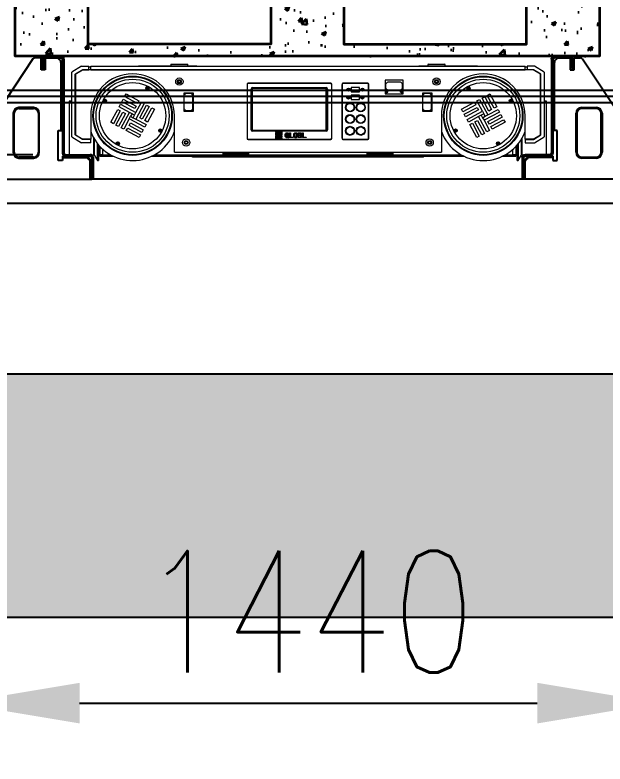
# Model space of a CAD drawing. Header units: millimetres. Extents: x 2509 to 128734, y 2492 to 91667.
# Drawn here: x 111766 to 112978, y 39493 to 41031 of the extents above; entities that cross this region are included whole.
import ezdxf

# ---------------------------------------------------------------- set-up
doc = ezdxf.new("R2010")
doc.units = ezdxf.units.MM
doc.layers.add('SR-货物', color=7, linetype='Continuous', lineweight=35)
doc.layers.add('SSH_货架系统', color=7, linetype='Continuous')
doc.styles.add('DIM_FONT', font='SIMPLEX.shx', dxfattribs={"width": 0.8})
doc.styles.add('SSH_汉字', font='txt.shx', dxfattribs={"width": 0.8})
doc.dimstyles.new('DIMN25', dxfattribs={"dimscale": 0.25, "dimtxt": 300, "dimasz": 100, "dimexe": 250, "dimexo": 300, "dimgap": 150, "dimtad": 1, "dimdec": 0, "dimzin": 0, "dimdsep": 46, "dimtxsty": 'DIM_FONT', "dimblk": 'ARCHTICK', "dimcen": 0.09, "dimclrt": 7, "dimazin": 2, "dimtfac": 1, "dimtdec": 0, "dimtix": 1, "dimtmove": 2, "dimatfit": 3, "dimfxl": 1, "dimtolj": 1, "dimtzin": 0, "dimarcsym": 0})
doc.dimstyles.new('SSH_标注', dxfattribs={"dimscale": 100, "dimtxt": 2.5, "dimasz": 2.5, "dimexe": 1.25, "dimexo": 0.625, "dimtad": 1, "dimdsep": 46, "dimtxsty": 'SSH_汉字', "dimcen": 3.5, "dimclrd": 256, "dimclre": 256, "dimclrt": 256, "dimadec": 0, "dimazin": 0, "dimtfac": 0.7, "dimtmove": 0, "dimatfit": 3, "dimfxl": 1, "dimtzin": 0, "dimarcsym": 0})

# ---------------------------------------------------------------- blocks, each defined once
blk = doc.blocks.new('_ArchTick')
at = {"color": 0, "linetype": 'ByBlock', "const_width": 0.15}
blk.add_lwpolyline([(-0.5, -0.5), (0.5, 0.5)], dxfattribs=at)
blk = doc.blocks.new('*D268')
at = {"color": 0, "lineweight": -2, "transparency": 16777216}
for p, q in [((111802.6, 40743.9), (111265.8, 40743.9)), ((111328.3, 40743.9), (111328.3, 40293.9)), ((111457, 40293.9), (111265.8, 40293.9))]:
    blk.add_line(p, q, dxfattribs=at)
at = {"layer": 'DEFPOINTS', "color": 0, "transparency": 16777216}
for p in [(111877.6, 40743.9), (111328.3, 40293.9), (111532, 40293.9)]:
    blk.add_point(p, dxfattribs=at)
at = {"color": 0, "lineweight": -2, "transparency": 16777216, "xscale": 25, "yscale": 25, "zscale": 25}
for p, rotation in [((111328.3, 40743.9), 90), ((111328.3, 40293.9), 270)]:
    blk.add_blockref('_ArchTick', p, dxfattribs=dict(at, rotation=rotation))
at = {"color": 7, "transparency": 16777216, "insert": (111253.3, 40518.9), "char_height": 75, "attachment_point": 5, "rotation": 90, "style": 'DIM_FONT'}
blk.add_mtext('\\A1;450', dxfattribs=at)
blk = doc.blocks.new('货物-主立面图')
at = {"layer": 'SR-货物', "true_color": 0x636466}
h = blk.add_hatch(dxfattribs=at)
h.set_pattern_fill('AR-CONC', color=251, scale=0.5)
h.paths.add_polyline_path([(35745.7, -87989.2), (36945.7, -87989.2), (36945.7, -88139.2), (35745.7, -88139.2)])
h.paths.add_polyline_path([(35895.7, -88014.2), (36270.7, -88014.2), (36270.7, -88114.2), (35895.7, -88114.2)], flags=16)
h.paths.add_polyline_path([(36795.7, -88014.2), (36420.7, -88014.2), (36420.7, -88114.2), (36795.7, -88114.2)], flags=16)
at = {"layer": 'SR-货物', "color": 6}
for points in [[(35745.7, -87989.2), (36945.7, -87989.2), (36945.7, -88139.2), (35745.7, -88139.2)], [(35895.7, -88014.2), (36270.7, -88014.2), (36270.7, -88114.2), (35895.7, -88114.2)], [(36795.7, -88014.2), (36420.7, -88014.2), (36420.7, -88114.2), (36795.7, -88114.2)]]:
    blk.add_lwpolyline(points, close=True, dxfattribs=at)
blk = doc.blocks.new('*D269')
at = {"lineweight": -2, "transparency": 16777216}
for p, q in [((111648.7, 40212.4), (111648.7, 39493.2)), ((113088.7, 40212.4), (113088.7, 39493.2)), ((111898.7, 39618.2), (112838.7, 39618.2))]:
    blk.add_line(p, q, dxfattribs=at)
at = {"transparency": 16777216}
for points in [[(111898.7, 39659.8), (111898.7, 39576.5), (111648.7, 39618.2)], [(112838.7, 39659.8), (112838.7, 39576.5), (113088.7, 39618.2)]]:
    blk.add_solid(points, dxfattribs=at)
at = {"layer": 'DEFPOINTS', "color": 0, "transparency": 16777216}
for p in [(111648.7, 40274.9), (113088.7, 40274.9), (113088.7, 39618.2)]:
    blk.add_point(p, dxfattribs=at)
at = {"transparency": 16777216, "insert": (112368.7, 39805.7), "char_height": 250, "attachment_point": 5, "style": 'SSH_汉字'}
blk.add_mtext('1440', dxfattribs=at)
blk = doc.blocks.new('后档杆')
at = {"layer": 'SSH_货架系统', "color": 1}
for p, q in [((64615.5, 7541.6), (64615.5, 7549.8)), ((66007.5, 7541.6), (66007.5, 7549.8)), ((64606.2, 7540.5), (64614.4, 7540.5)), ((64615, 7540.5), (64616, 7540.5)), ((64615.5, 7540), (64615.5, 7541.1)), ((64615.5, 7531.3), (64615.5, 7539.5)), ((64616.5, 7540.5), (64624.7, 7540.5)), ((65998.3, 7540.5), (66006.5, 7540.5)), ((66007, 7540.5), (66008.1, 7540.5)), ((66007.5, 7540), (66007.5, 7541.1)), ((66007.5, 7531.3), (66007.5, 7539.5)), ((66008.6, 7540.5), (66016.8, 7540.5)), ((64615.5, 7518), (64615.5, 7532)), ((66007.5, 7518), (66007.5, 7532)), ((64599, 7515.5), (64613, 7515.5)), ((64611.5, 7515.5), (66011.5, 7515.5)), ((64614.2, 7515.5), (64616.7, 7515.5)), ((64615.5, 7514.3), (64615.5, 7516.8)), ((64615.5, 7499), (64615.5, 7513)), ((64618, 7515.5), (64632, 7515.5)), ((65991, 7515.5), (66005, 7515.5)), ((66006.3, 7515.5), (66008.8, 7515.5)), ((66007.5, 7514.3), (66007.5, 7516.8)), ((66007.5, 7499), (66007.5, 7513)), ((66010, 7515.5), (66024, 7515.5)), ((64606.2, 7490.5), (64614.4, 7490.5)), ((64615, 7490.5), (64616, 7490.5)), ((64615.5, 7491.6), (64615.5, 7499.8)), ((64615.5, 7490), (64615.5, 7491.1)), ((64615.5, 7481.3), (64615.5, 7489.5)), ((64616.5, 7490.5), (64624.7, 7490.5)), ((65998.3, 7490.5), (66006.5, 7490.5)), ((66007, 7490.5), (66008.1, 7490.5)), ((66007.5, 7491.6), (66007.5, 7499.8)), ((66007.5, 7490), (66007.5, 7491.1)), ((66007.5, 7481.3), (66007.5, 7489.5)), ((66008.6, 7490.5), (66016.8, 7490.5))]:
    blk.add_line(p, q, dxfattribs=at)
at = {"layer": 'SSH_货架系统', "color": 2}
for p, q in [((66027.5, 7555.5), (65987.5, 7555.5)), ((65987.5, 7555.5), (65987.5, 7475.5)), ((66027.5, 7475.5), (66027.5, 7555.5)), ((65987.5, 7475.5), (66027.5, 7475.5))]:
    blk.add_line(p, q, dxfattribs=at)
at = {"layer": 'SSH_货架系统', "color": 6}
for p, q in [((64615.5, 7528), (66007.5, 7528)), ((64615.5, 7503), (66007.5, 7503))]:
    blk.add_line(p, q, dxfattribs=at)
at = {"layer": 'SSH_货架系统', "color": 2}
blk.add_lwpolyline([(64595.5, 7475.5), (64635.5, 7475.5), (64635.5, 7555.5), (64595.5, 7555.5)], close=True, dxfattribs=at)
for centre in [(64615.5, 7540.5), (66007.5, 7540.5), (64615.5, 7490.5), (66007.5, 7490.5)]:
    blk.add_circle(centre, 5.25, dxfattribs=at)
at = {"layer": 'SSH_货架系统', "color": 1}
for centre in [(64615.5, 7515.5), (66007.5, 7515.5)]:
    blk.add_circle(centre, 11.5, dxfattribs=at)
at = {"layer": 'SSH_货架系统', "color": 6}
for centre, start, end in [((64615.5, 7515.5), 90, 270), ((66007.5, 7515.5), 270, 90)]:
    blk.add_arc(centre, 12.5, start, end, dxfattribs=at)
at = {"layer": 'SSH_货架系统', "color": 1}
for centre, start, end in [((64615.5, 7515.5), 270, 90), ((66007.5, 7515.5), 90, 270)]:
    blk.add_arc(centre, 12.5, start, end, dxfattribs=at)
blk = doc.blocks.new('连续支撑梁')
at = {"layer": 'SSH_货架系统', "color": 1}
for p, q in [((64747.4, 7592.2), (64640, 7430.5)), ((64764.2, 7594.5), (64752.2, 7594.5)), ((64764.2, 7569.5), (64764.2, 7594.5)), ((64772.2, 7594.5), (64772.2, 7569.5)), ((64798, 7594.5), (64772.2, 7594.5)), ((64798, 7594.5), (64808, 7584.5)), ((64808, 7445.5), (64808, 7584.5)), ((65825, 7594.5), (65815, 7584.5)), ((65815, 7445.5), (65815, 7584.5)), ((65815, 7584.5), (65818, 7584.5)), ((65825, 7594.5), (65850.8, 7594.5)), ((65850.8, 7594.5), (65850.8, 7569.5)), ((65858.8, 7594.5), (65870.8, 7594.5)), ((65858.8, 7569.5), (65858.8, 7594.5)), ((65875.6, 7592.2), (65983, 7430.5)), ((64772.2, 7569.5), (64764.2, 7569.5)), ((65850.8, 7569.5), (65858.8, 7569.5)), ((64748.7, 7492.3), (64718.7, 7492.3)), ((64718.7, 7490.5), (64748.7, 7490.5)), ((65874.3, 7492.3), (65904.3, 7492.3)), ((65904.3, 7490.5), (65874.3, 7490.5)), ((64598, 7270.5), (64598, 7475.5)), ((64634, 7475.5), (64640, 7475.5)), ((64640, 7475.5), (64640, 7430.5)), ((64707, 7480.5), (64707, 7400.5)), ((64708.7, 7400.5), (64708.7, 7480.5)), ((64758.7, 7480.5), (64758.7, 7400.5)), ((64760.4, 7400.5), (64760.4, 7480.5)), ((65862.6, 7400.5), (65862.6, 7480.5)), ((65864.3, 7480.5), (65864.3, 7400.5)), ((65914.3, 7400.5), (65914.3, 7480.5)), ((65916, 7480.5), (65916, 7400.5)), ((65989, 7475.5), (65983, 7475.5)), ((65983, 7475.5), (65983, 7430.5)), ((66025, 7270.5), (66025, 7475.5)), ((64615.5, 7441.6), (64615.5, 7449.8)), ((64799.2, 7445.5), (64803, 7445.5)), ((64799.2, 7383.5), (64799.2, 7445.5)), ((64803, 7445.5), (64808, 7445.5)), ((65820, 7445.5), (65815, 7445.5)), ((65823.8, 7445.5), (65820, 7445.5)), ((65823.8, 7383.5), (65823.8, 7445.5)), ((66007.5, 7441.6), (66007.5, 7449.8)), ((64606.2, 7440.5), (64614.4, 7440.5)), ((64615, 7440.5), (64616, 7440.5)), ((64615.5, 7440), (64615.5, 7441.1)), ((64615.5, 7431.3), (64615.5, 7439.5)), ((64616.5, 7440.5), (64624.7, 7440.5)), ((64640, 7430.5), (64640, 7385.5)), ((65983, 7430.5), (65983, 7385.5)), ((65998.3, 7440.5), (66006.5, 7440.5)), ((66007, 7440.5), (66008.1, 7440.5)), ((66007.5, 7440), (66007.5, 7441.1)), ((66007.5, 7431.3), (66007.5, 7439.5)), ((66008.6, 7440.5), (66016.8, 7440.5)), ((64615.5, 7391.6), (64615.5, 7399.8)), ((66007.5, 7391.6), (66007.5, 7399.8)), ((64606.2, 7390.5), (64614.4, 7390.5)), ((64615, 7390.5), (64616, 7390.5)), ((64615.5, 7390), (64615.5, 7391.1)), ((64615.5, 7381.3), (64615.5, 7389.5)), ((64616.5, 7390.5), (64624.7, 7390.5)), ((64640, 7385.5), (64640, 7344.3)), ((64651, 7385.5), (64640, 7385.5)), ((64748.7, 7390.5), (64718.7, 7390.5)), ((64718.7, 7388.8), (64748.7, 7388.8)), ((64808.2, 7383.5), (64799.2, 7383.5)), ((64808.2, 7392.5), (64808.2, 7387.3)), ((64808.2, 7392.5), (64858.2, 7392.5)), ((64808.2, 7387.3), (64808.2, 7383.5)), ((64868, 7382.5), (64858.2, 7392.5)), ((64868, 7345.5), (64868, 7382.5)), ((65755, 7382.5), (65764.8, 7392.5)), ((65755, 7345.5), (65755, 7382.5)), ((65814.8, 7392.5), (65764.8, 7392.5)), ((65814.8, 7392.5), (65814.8, 7387.3)), ((65814.8, 7387.3), (65814.8, 7383.5)), ((65814.8, 7383.5), (65823.8, 7383.5)), ((65874.3, 7390.5), (65904.3, 7390.5)), ((65904.3, 7388.8), (65874.3, 7388.8)), ((65972, 7385.5), (65983, 7385.5)), ((65983, 7385.5), (65983, 7344.3)), ((65998.3, 7390.5), (66006.5, 7390.5)), ((66007, 7390.5), (66008.1, 7390.5)), ((66007.5, 7390), (66007.5, 7391.1)), ((66007.5, 7381.3), (66007.5, 7389.5)), ((66008.6, 7390.5), (66016.8, 7390.5)), ((64666, 7345.5), (64666, 7370.5)), ((65957, 7345.5), (65957, 7370.5)), ((64615.5, 7341.6), (64615.5, 7349.8)), ((66007.5, 7341.6), (66007.5, 7349.8)), ((64606.2, 7340.5), (64614.4, 7340.5)), ((64615, 7340.5), (64616, 7340.5)), ((64615.5, 7340), (64615.5, 7341.1)), ((64615.5, 7331.3), (64615.5, 7339.5)), ((64616.5, 7340.5), (64624.7, 7340.5)), ((64666, 7345.5), (64640, 7345.5)), ((64640, 7339.3), (64640, 7344.3)), ((64640, 7339.3), (64640, 7301.8)), ((64666, 7345.5), (64863, 7345.5)), ((64863, 7345.5), (64868, 7345.5)), ((65755, 7345.5), (64868, 7345.5)), ((65760, 7345.5), (65755, 7345.5)), ((65957, 7345.5), (65760, 7345.5)), ((65983, 7345.5), (65957, 7345.5)), ((65983, 7339.3), (65983, 7344.3)), ((65983, 7339.3), (65983, 7301.8)), ((65998.3, 7340.5), (66006.5, 7340.5)), ((66007, 7340.5), (66008.1, 7340.5)), ((66007.5, 7340), (66007.5, 7341.1)), ((66007.5, 7331.3), (66007.5, 7339.5)), ((66008.6, 7340.5), (66016.8, 7340.5)), ((64606.2, 7290.5), (64614.4, 7290.5)), ((64615, 7290.5), (64616, 7290.5)), ((64615.5, 7291.6), (64615.5, 7299.8)), ((64615.5, 7290), (64615.5, 7291.1)), ((64615.5, 7281.3), (64615.5, 7289.5)), ((64616.5, 7290.5), (64624.7, 7290.5)), ((64640, 7296.8), (64640, 7301.8)), ((64640, 7296.8), (64640, 7270.5)), ((65983, 7295.5), (64640, 7295.5)), ((65983, 7296.8), (65983, 7301.8)), ((65983, 7296.8), (65983, 7270.5)), ((65998.3, 7290.5), (66006.5, 7290.5)), ((66007, 7290.5), (66008.1, 7290.5)), ((66007.5, 7291.6), (66007.5, 7299.8)), ((66007.5, 7290), (66007.5, 7291.1)), ((66007.5, 7281.3), (66007.5, 7289.5)), ((66008.6, 7290.5), (66016.8, 7290.5)), ((64634, 7270.5), (64598, 7270.5)), ((64634, 7270.5), (64640, 7270.5)), ((65989, 7270.5), (65983, 7270.5)), ((65989, 7270.5), (66025, 7270.5))]:
    blk.add_line(p, q, dxfattribs=at)
at = {"layer": 'SSH_货架系统', "color": 2}
for p, q in [((64805, 7445.5), (64805, 7584.5)), ((64808, 7584.5), (64805, 7584.5)), ((65818, 7445.5), (65818, 7584.5)), ((64636.5, 7475.5), (64636.5, 7270.5)), ((65986.5, 7475.5), (65986.5, 7270.5)), ((64808.2, 7389.5), (64858.2, 7389.5)), ((64858.2, 7389.5), (64858.2, 7392.5)), ((64865, 7345.5), (64865, 7382.5)), ((64868, 7382.5), (64865, 7382.5)), ((65755, 7382.5), (65758, 7382.5)), ((65758, 7345.5), (65758, 7382.5)), ((65764.8, 7389.5), (65764.8, 7392.5)), ((65814.8, 7389.5), (65764.8, 7389.5))]:
    blk.add_line(p, q, dxfattribs=at)
at = {"layer": 'SSH_货架系统'}
for p, q in [((64634, 7475.5), (64598, 7475.5)), ((65989, 7475.5), (66025, 7475.5))]:
    blk.add_line(p, q, dxfattribs=at)
at = {"layer": 'SSH_货架系统', "color": 1}
for centre in [(64615.5, 7440.5), (66007.5, 7440.5), (64615.5, 7390.5), (66007.5, 7390.5), (64615.5, 7340.5), (66007.5, 7340.5), (64615.5, 7290.5), (66007.5, 7290.5)]:
    blk.add_circle(centre, 5.25, dxfattribs=at)
for centre, radius, start, end in [((64752.2, 7588.5), 6, 90, 142.5752), ((65824.5, 7584.9), 6.49, 135, 182.7057), ((65870.8, 7588.5), 6, 37.4248, 90), ((64718.7, 7480.5), 11.7, 90, 180), ((64718.7, 7480.5), 10, 90, 180), ((64748.7, 7480.5), 11.7, 0, 90), ((64748.7, 7480.5), 10, 0, 90), ((65874.3, 7480.5), 11.7, 90, 180), ((65874.3, 7480.5), 10, 90, 180), ((65904.3, 7480.5), 11.7, 0, 90), ((65904.3, 7480.5), 10, 0, 90), ((64718.7, 7400.5), 11.7, 180, 270), ((64718.7, 7400.5), 10, 180, 270), ((64748.7, 7400.5), 11.7, 270, 0), ((64748.7, 7400.5), 10, 270, 0), ((65874.3, 7400.5), 11.7, 180, 270), ((65874.3, 7400.5), 10, 180, 270), ((65904.3, 7400.5), 11.7, 270, 0), ((65904.3, 7400.5), 10, 270, 0), ((64651, 7370.5), 15, 0, 90), ((65972, 7370.5), 15, 90, 180)]:
    blk.add_arc(centre, radius, start, end, dxfattribs=at)
at = {"layer": 'SSH_货架系统', "color": 2}
for centre, radius, start, end in [((64798.5, 7584.9), 6.49, 357.2943, 45), ((64848.2, 7373.1), 19.2, 29.413, 58.7999), ((65774.8, 7373.1), 19.2, 121.2001, 150.587)]:
    blk.add_arc(centre, radius, start, end, dxfattribs=at)
blk = doc.blocks.new('SSH_子轨道主视图')
at = {"layer": 'SSH_货架系统', "color": 4}
for p, q in [((753086.7, 266036.4), (753119.7, 266036.4)), ((753080.7, 266011.4), (753080.7, 266030.4)), ((753083.7, 266011.4), (753083.7, 266030.4)), ((753086.7, 266033.4), (753119.7, 266033.4)), ((753122.7, 266030.4), (753122.7, 265837.4)), ((753125.7, 266030.4), (753125.7, 265837.4)), ((753083.7, 266011.4), (753080.7, 266011.4)), ((753128.7, 265834.4), (753136.7, 265834.4)), ((753128.7, 265831.4), (753179.7, 265831.4)), ((753136.7, 265834.4), (753179.7, 265834.4)), ((753182.7, 265828.4), (753182.7, 265786.4)), ((753185.7, 265828.4), (753185.7, 265786.4)), ((753182.7, 265786.4), (753185.7, 265786.4))]:
    blk.add_line(p, q, dxfattribs=at)
for centre, radius, start, end in [((753086.7, 266030.4), 6, 90, 180), ((753119.7, 266030.4), 6, 0, 90), ((753086.7, 266030.4), 3, 90, 180), ((753119.7, 266030.4), 3, 0, 90), ((753128.7, 265837.4), 6, 180, 270), ((753128.7, 265837.4), 3, 180, 270), ((753179.7, 265828.4), 6, 0, 90), ((753179.7, 265828.4), 3, 0, 90)]:
    blk.add_arc(centre, radius, start, end, dxfattribs=at)
blk = doc.blocks.new('组件1')
for name in ['连续支撑梁', '后档杆']:
    blk.add_blockref(name, (18.3, -4093.5))
at = {"layer": 'SSH_货架系统', "color": 7}
blk.add_blockref('SSH_子轨道主视图', (-688296.4, -262532.3), dxfattribs=at)
at = {"layer": 'SSH_货架系统', "color": 7, "xscale": -1}
blk.add_blockref('SSH_子轨道主视图', (818956, -262532.3), dxfattribs=at)
blk = doc.blocks.new('ZHENGSHITU')
at = {"color": 7, "linetype": 'Continuous', "lineweight": 15}
for p, q in [((-465, 186.5), (-485, 174.5)), ((-465, 186.5), (-450, 186.5)), ((-450, 179.5), (-450, 186.5)), ((-446, 185), (-450, 185)), ((-446, 179.5), (-446, 186.5)), ((-446, 186.5), (446, 186.5)), ((-348, 187.5), (-348, 186.5)), ((-348, 187.5), (-318, 187.5)), ((-318, 187.5), (-318, 186.5)), ((-318, 187.5), (-258, 187.5)), ((-280.5, 191), (-281.5, 190)), ((-281.5, 190), (-281.5, 187.5)), ((-246.5, 190), (-281.5, 190)), ((-280.5, 191), (-247.5, 191)), ((-258, 187.5), (-258, 186.5)), ((-258, 187.5), (-228, 187.5)), ((-246.5, 190), (-247.5, 191)), ((-246.5, 187.5), (-246.5, 190)), ((-228, 187.5), (-228, 186.5)), ((228, 187.5), (228, 186.5)), ((228, 187.5), (258, 187.5)), ((247.5, 191), (246.5, 190)), ((246.5, 190), (246.5, 187.5)), ((247.1, 190), (246.5, 190)), ((281.5, 190), (247.1, 190)), ((247.5, 191), (248.1, 191)), ((248.1, 191), (280.5, 191)), ((258, 187.5), (258, 186.5)), ((258, 187.5), (318, 187.5)), ((281.5, 190), (280.5, 191)), ((281.5, 187.5), (281.5, 190)), ((318, 187.5), (318, 186.5)), ((318, 187.5), (348, 187.5)), ((348, 187.5), (348, 186.5)), ((446, 179.5), (446, 186.5)), ((450, 185), (446, 185)), ((450, 186.5), (450, 179.5)), ((465, 186.5), (450, 186.5)), ((485, 174.5), (465, 186.5)), ((-485, 41.5), (-485, 174.5)), ((-478, 170.5), (-463.1, 179.5)), ((-478, 45.5), (-478, 170.5)), ((-462.5, 179), (-477.5, 170)), ((-477.5, 170), (-477.5, 46)), ((-463.1, 179.5), (-450, 179.5)), ((462.5, 179), (-462.5, 179)), ((-458, 179.5), (-458, 179)), ((-456, 179.5), (-456, 179)), ((-446, 179.5), (446, 179.5)), ((-439, 179), (-439, 179.5)), ((-427, 179.5), (-427, 179)), ((-421, 179), (-421, 179.5)), ((-353, 179.5), (-353, 179)), ((-351.5, 179), (-351.5, 179.5)), ((-320.9, 179), (-320.9, 179.5)), ((-255.1, 179), (-255.1, 179.5)), ((-224.5, 179), (-224.5, 179.5)), ((-223, 179), (-223, 179.5)), ((-205, 179.5), (-205, 179)), ((-195, 179), (-195.4, 179.5)), ((-189, 179), (-189, 179.5)), ((-175, 179.5), (-175, 179)), ((-173, 179.5), (-173, 179)), ((-123, 179.5), (-123, 179)), ((-121.5, 179), (-121.6, 179.5)), ((-60, 179), (-60, 179.5)), ((60, 179.5), (60, 179)), ((69.7, 179.5), (70.2, 179)), ((75.8, 179), (75.3, 179.5)), ((118.5, 179), (118.5, 179.5)), ((121, 179.5), (121, 179)), ((123, 179.5), (123, 179)), ((173, 179.5), (173, 179)), ((175, 179), (175, 179.5)), ((189, 179), (189, 179.5)), ((192.9, 179), (193.4, 179.5)), ((198.6, 179.5), (199.1, 179)), ((205, 179.5), (205, 179)), ((223, 179.5), (223, 179)), ((224.5, 179), (224.5, 179.5)), ((255.1, 179), (255.1, 179.5)), ((320.9, 179), (320.9, 179.5)), ((351.5, 179), (351.5, 179.5)), ((353, 179), (353, 179.5)), ((421, 179), (421, 179.5)), ((427, 179.5), (427, 179)), ((428, 179.5), (428, 179)), ((439, 179.5), (439, 179)), ((463.1, 179.5), (450, 179.5)), ((456, 179.5), (456, 179)), ((477.5, 170), (462.5, 179)), ((478, 170.5), (463.1, 179.5)), ((477.5, 46), (477.5, 170)), ((478, 45.5), (478, 170.5)), ((485, 174.5), (485, 41.5)), ((-477.5, 156), (-478, 156)), ((158.5, 158), (158.5, 130)), ((195.5, 158), (158.5, 158)), ((189.9, 153.8), (164.1, 153.8)), ((195.5, 130), (195.5, 158)), ((478, 156), (477.5, 156)), ((-330.1, 140.9), (-330.7, 141.8)), ((-330.2, 142.9), (-329, 142.9)), ((-329, 140.9), (-330.1, 140.9)), ((-329, 142.9), (-328.4, 141.9)), ((-125, 149.5), (-125, 38.5)), ((-124.5, 149), (-124.5, 39)), ((47, 151.5), (-123, 151.5)), ((46.5, 151), (-122.5, 151)), ((-116.5, 56.1), (-116.5, 139.6)), ((-116.5, 139.6), (-114.5, 139.6)), ((-114.5, 139.6), (-114.5, 56.1)), ((-113.5, 142.6), (37.5, 142.6)), ((-113.5, 142.6), (-113.5, 140.6)), ((37.5, 140.6), (-113.5, 140.6)), ((37.5, 142.6), (37.5, 140.6)), ((37.7, 55.6), (37.7, 140.6)), ((38.5, 56.1), (38.5, 139.6)), ((40.5, 139.6), (38.5, 139.6)), ((40.5, 139.6), (40.5, 56.1)), ((48.5, 149), (48.5, 39)), ((49, 38.5), (49, 149.5)), ((70, 149.5), (70, 38.5)), ((70.5, 39), (70.5, 149)), ((123, 151.5), (72, 151.5)), ((122.5, 151), (72.5, 151)), ((89, 143), (89, 134)), ((106, 143), (89, 143)), ((106, 134), (106, 143)), ((124.5, 39), (124.5, 149)), ((125, 38.5), (125, 149.5)), ((159.5, 146.6), (158.5, 146.6)), ((159.5, 149.9), (159.5, 142.2)), ((159.5, 137.2), (159.5, 142.2)), ((194.5, 142.2), (194.5, 149.9)), ((195.5, 146.6), (194.5, 146.6)), ((194.5, 137.2), (194.5, 142.2)), ((328.4, 141.9), (329, 142.9)), ((329, 142.9), (330.2, 142.9)), ((330.1, 140.9), (329, 140.9)), ((330.7, 141.8), (330.1, 140.9)), ((-478, 138), (-477.5, 138)), ((-376.4, 124.4), (-373.5, 129.7)), ((-349.9, 110.2), (-376.4, 124.4)), ((-373.5, 129.7), (-347.1, 115.5)), ((-255, 131.5), (-255, 94.5)), ((-235, 131.5), (-255, 131.5)), ((-254.5, 128.5), (-255, 128.4)), ((-254.5, 125.9), (-255, 125.6)), ((-255, 125.6), (-254.5, 125.5)), ((-254.5, 128.5), (-254.5, 125.9)), ((-254.5, 125.9), (-254.5, 100.1)), ((-249.9, 130.5), (-252.5, 130.5)), ((-240.6, 130.5), (-249.9, 130.5)), ((-238, 130.5), (-240.6, 130.5)), ((-236, 125.9), (-236, 128.5)), ((-236, 100.1), (-236, 125.9)), ((-235, 94.5), (-235, 131.5)), ((89, 134), (106, 134)), ((106, 127), (89, 127)), ((89, 127), (89, 118)), ((106, 118), (106, 127)), ((158.5, 130), (195.5, 130)), ((159.5, 137.2), (159.5, 135)), ((159.5, 130), (159.5, 135)), ((161.5, 133.3), (164.1, 133.3)), ((164.1, 138.3), (189.9, 138.3)), ((164.1, 133.3), (164.1, 138.3)), ((189.9, 133.3), (189.9, 138.3)), ((189.9, 133.3), (192.5, 133.3)), ((194.5, 135), (194.5, 137.2)), ((194.5, 135), (194.5, 130)), ((255, 131.5), (235, 131.5)), ((235, 131.5), (235, 94.5)), ((235.5, 128.5), (235, 128.4)), ((235.5, 125.9), (235, 125.6)), ((235, 125.6), (235.5, 125.5)), ((235.5, 128.5), (235.5, 125.9)), ((235.5, 125.9), (235.5, 100.1)), ((240.1, 130.5), (237.5, 130.5)), ((249.4, 130.5), (240.1, 130.5)), ((252, 130.5), (249.4, 130.5)), ((254, 125.9), (254, 128.5)), ((254, 100.1), (254, 125.9)), ((255, 94.5), (255, 131.5)), ((357.7, 121.2), (363, 124)), ((363, 124), (377.1, 97.6)), ((368.2, 126.8), (373.5, 129.7)), ((382.4, 100.4), (368.2, 126.8)), ((373.5, 129.7), (387.7, 103.2)), ((477.5, 138), (478, 138)), ((477.5, 123.5), (478, 123.5)), ((-485, 115), (-490, 115)), ((-490, 115), (-490, 5)), ((-477.5, 123), (-478, 123)), ((-417.9, 116), (-416.9, 116.6)), ((-417.9, 114.8), (-417.9, 116)), ((-415.9, 114.9), (-416.8, 114.3)), ((-415.9, 116), (-415.9, 114.9)), ((-387.7, 103.2), (-384.9, 108.5)), ((-384.9, 108.5), (-353.1, 91.5)), ((-382, 113.8), (-379.2, 119.1)), ((-355.6, 99.6), (-382, 113.8)), ((-379.2, 119.1), (-352.7, 104.9)), ((-336.5, 109.9), (-353.5, 78.1)), ((-353.1, 91.5), (-341.8, 112.7)), ((-347.1, 115.5), (-349.9, 110.2)), ((-341.8, 112.7), (-336.5, 109.9)), ((-235.5, 115.5), (-236, 115.5)), ((-235.5, 114), (-236, 114)), ((-235.5, 112), (-236, 112)), ((-236, 110.5), (-235.5, 110.5)), ((-235.5, 115.5), (-235.5, 114)), ((-235, 114.5), (-235.5, 114.5)), ((-235.5, 114), (-235.5, 113)), ((-235.5, 113), (-235.5, 112)), ((-235.5, 112), (-235.5, 110.5)), ((-235.5, 111.5), (-235, 111.5)), ((89, 118), (106, 118)), ((254.5, 115.5), (254, 115.5)), ((254.5, 114), (254, 114)), ((254.5, 112), (254, 112)), ((254, 110.5), (254.5, 110.5)), ((254.5, 115.5), (254.5, 114)), ((255, 114.5), (254.5, 114.5)), ((254.5, 114), (254.5, 113)), ((254.5, 113), (254.5, 112)), ((254.5, 112), (254.5, 110.5)), ((254.5, 111.5), (255, 111.5)), ((315.3, 98.5), (341.8, 112.7)), ((341.8, 112.7), (344.6, 107.4)), ((347.1, 115.5), (352.4, 118.3)), ((358.4, 94.4), (347.1, 115.5)), ((352.4, 118.3), (369.4, 86.6)), ((371.8, 94.7), (357.7, 121.2)), ((415.9, 114.9), (415.9, 116)), ((416.8, 114.3), (415.9, 114.9)), ((416.9, 116.6), (417.9, 116)), ((417.9, 116), (417.9, 114.8)), ((490, 115), (485, 115)), ((490, 5), (490, 115)), ((-404.7, 71.5), (-390.5, 97.9)), ((-385.2, 95.1), (-399.4, 68.6)), ((-394.1, 65.8), (-379.9, 92.3)), ((-390.5, 97.9), (-385.2, 95.1)), ((-366.5, 91.9), (-387.7, 103.2)), ((-379.9, 92.3), (-374.6, 89.4)), ((-352.7, 104.9), (-355.6, 99.6)), ((-345.4, 80.6), (-331.2, 107)), ((-325.9, 104.2), (-340.1, 77.7)), ((-334.8, 74.9), (-320.6, 101.4)), ((-331.2, 107), (-325.9, 104.2)), ((-315.3, 98.5), (-329.5, 72.1)), ((-320.6, 101.4), (-315.3, 98.5)), ((-255, 94.5), (-235, 94.5)), ((-254.5, 100.1), (-254.5, 97.5)), ((-252.5, 95.5), (-249.9, 95.5)), ((-249.9, 95.5), (-240.6, 95.5)), ((-240.6, 95.5), (-238, 95.5)), ((-236, 97.5), (-236, 100.1)), ((235, 94.5), (255, 94.5)), ((235.5, 100.1), (235.5, 97.5)), ((237.5, 95.5), (240.1, 95.5)), ((240.1, 95.5), (249.4, 95.5)), ((249.4, 95.5), (252, 95.5)), ((254, 97.5), (254, 100.1)), ((318.2, 93.2), (315.3, 98.5)), ((344.6, 107.4), (318.2, 93.2)), ((321, 88), (347.4, 102.1)), ((350.3, 96.8), (323.8, 82.7)), ((326.7, 77.4), (358.4, 94.4)), ((347.4, 102.1), (350.3, 96.8)), ((358.4, 94.4), (361.2, 89.1)), ((393.3, 92.6), (361.6, 75.6)), ((369.4, 86.6), (390.5, 97.9)), ((377.1, 97.6), (371.8, 94.7)), ((387.7, 103.2), (382.4, 100.4)), ((390.5, 97.9), (393.3, 92.6)), ((-446, 85), (-446, 37)), ((-374.6, 89.4), (-388.8, 63)), ((-383.5, 60.1), (-366.5, 91.9)), ((-366.9, 78.5), (-378.2, 57.3)), ((-366.9, 78.5), (-364.1, 83.8)), ((-335.1, 61.5), (-366.9, 78.5)), ((-361.2, 89.1), (-366.5, 91.9)), ((-361.2, 89.1), (-364.1, 83.8)), ((-364.1, 83.8), (-358.8, 80.9)), ((-355.9, 86.2), (-361.2, 89.1)), ((-358.8, 80.9), (-355.9, 86.2)), ((-358.8, 80.9), (-353.5, 78.1)), ((-355.9, 86.2), (-353.1, 91.5)), ((-353.5, 78.1), (-332.3, 66.8)), ((-340.1, 77.7), (-345.4, 80.6)), ((-274, 10), (-274, 85)), ((274, 85), (274, 10)), ((323.8, 82.7), (321, 88)), ((329.5, 72.1), (326.7, 77.4)), ((350.6, 83.4), (329.5, 72.1)), ((355.9, 86.2), (350.6, 83.4)), ((367.6, 51.7), (350.6, 83.4)), ((361.2, 89.1), (355.9, 86.2)), ((355.9, 86.2), (358.8, 80.9)), ((358.8, 80.9), (364.1, 83.8)), ((358.8, 80.9), (361.6, 75.6)), ((364.1, 83.8), (361.2, 89.1)), ((364.1, 83.8), (369.4, 86.6)), ((369.7, 73.2), (396.2, 87.3)), ((399, 82), (372.6, 67.9)), ((396.2, 87.3), (399, 82)), ((446, 37), (446, 85)), ((-399.4, 68.6), (-404.7, 71.5)), ((-388.8, 63), (-394.1, 65.8)), ((-367.3, 65.1), (-364.4, 70.4)), ((-340.8, 50.9), (-367.3, 65.1)), ((-364.4, 70.4), (-338, 56.2)), ((-332.3, 66.8), (-335.1, 61.5)), ((-329.5, 72.1), (-334.8, 74.9)), ((332.3, 66.8), (337.6, 69.6)), ((346.5, 40.3), (332.3, 66.8)), ((337.6, 69.6), (351.8, 43.2)), ((342.9, 72.4), (348.2, 75.3)), ((357, 46), (342.9, 72.4)), ((348.2, 75.3), (362.3, 48.8)), ((361.6, 75.6), (372.9, 54.5)), ((372.6, 67.9), (369.7, 73.2)), ((375.4, 62.6), (401.8, 76.8)), ((378.2, 57.3), (375.4, 62.6)), ((404.7, 71.5), (378.2, 57.3)), ((401.8, 76.8), (404.7, 71.5)), ((-378.2, 57.3), (-383.5, 60.1)), ((-372.9, 54.5), (-370.1, 59.8)), ((-346.5, 40.3), (-372.9, 54.5)), ((-370.1, 59.8), (-343.6, 45.6)), ((-338, 56.2), (-340.8, 50.9)), ((-304.1, 55.1), (-303.2, 55.7)), ((-304.1, 54), (-304.1, 55.1)), ((-302.1, 54), (-303.1, 53.4)), ((-302.1, 55.2), (-302.1, 54)), ((-114.5, 56.1), (-116.5, 56.1)), ((-114.4, 55.6), (37.7, 55.6)), ((-113.5, 55.1), (37.5, 55.1)), ((-113.5, 55.1), (-113.5, 53.1)), ((37.5, 53.1), (-113.5, 53.1)), ((-66.5, 51.7), (-66.5, 50.5)), ((-66.5, 51.7), (-60.5, 51.7)), ((-66.5, 50.5), (-60.5, 50.5)), ((-66.5, 49.3), (-60.5, 49.3)), ((-66.5, 49.3), (-66.5, 48.1)), ((-66.5, 48.1), (-60.5, 48.1)), ((-66.5, 46.9), (-59.3, 46.9)), ((-66.5, 46.9), (-66.5, 45.7)), ((-60.5, 51.7), (-60.5, 50.5)), ((-60.5, 49.3), (-60.5, 48.1)), ((-58.1, 51.7), (-59.3, 51.7)), ((-59.3, 51.7), (-59.3, 46.9)), ((-58.1, 51.7), (-58.1, 44.5)), ((-56.9, 51.7), (-55.7, 51.7)), ((-56.9, 51.7), (-56.9, 45.7)), ((-55.7, 51.7), (-55.7, 45.7)), ((-54.5, 51.7), (-53.3, 51.7)), ((-54.5, 51.7), (-54.5, 45.7)), ((-53.3, 51.7), (-53.3, 45.7)), ((-39.5, 46.5), (-41.1, 46.5)), ((-37.7, 50), (-36.1, 50)), ((-37.7, 40), (-37.7, 50)), ((-36.1, 50), (-36.1, 41.1)), ((-20.1, 50), (-16.4, 50)), ((-20.1, 40), (-20.1, 50)), ((-18.5, 48.9), (-18.5, 45.8)), ((-16.4, 48.9), (-18.5, 48.9)), ((-11.1, 50), (-9.5, 50)), ((-11.1, 40), (-11.1, 50)), ((-9.5, 50), (-9.5, 41.1)), ((37.5, 55.1), (37.5, 53.1)), ((38.5, 56.1), (40.5, 56.1)), ((302.1, 54), (302.1, 55.2)), ((303.1, 53.4), (302.1, 54)), ((303.2, 55.7), (304.1, 55.1)), ((304.1, 55.1), (304.1, 54)), ((362.3, 48.8), (357, 46)), ((372.9, 54.5), (367.6, 51.7)), ((-485, 41.5), (-465, 29.5)), ((-463.1, 36.5), (-478, 45.5)), ((-477.5, 46), (-462.5, 37)), ((-446, 36.5), (-463.1, 36.5)), ((-446, 37), (-462.5, 37)), ((-446, 36.5), (-446, 37)), ((-446, 29.5), (-446, 36.5)), ((-440, 39.6), (-440, 5)), ((-343.6, 45.6), (-346.5, 40.3)), ((-123, 36.5), (47, 36.5)), ((-122.5, 37), (46.5, 37)), ((-66.5, 45.7), (-61.7, 45.7)), ((-66.5, 44.5), (-65.3, 44.5)), ((-66.5, 44.5), (-66.5, 38.5)), ((-66.5, 38.5), (-65.3, 38.5)), ((-65.3, 44.5), (-65.3, 38.5)), ((-64.1, 44.5), (-64.1, 38.5)), ((-64.1, 44.5), (-62.9, 44.5)), ((-64.1, 38.5), (-62.9, 38.5)), ((-62.9, 44.5), (-62.9, 38.5)), ((-61.7, 45.7), (-61.7, 38.5)), ((-61.7, 38.5), (-60.5, 38.5)), ((-60.5, 45.7), (-59.3, 45.7)), ((-60.5, 45.7), (-60.5, 44.5)), ((-60.5, 44.5), (-59.3, 44.5)), ((-60.5, 43.3), (-60.5, 38.5)), ((-60.5, 43.3), (-53.3, 43.3)), ((-59.3, 45.7), (-59.3, 44.5)), ((-59.3, 42.1), (-59.3, 40.9)), ((-59.3, 42.1), (-53.3, 42.1)), ((-59.3, 40.9), (-53.3, 40.9)), ((-59.3, 39.7), (-59.3, 38.5)), ((-59.3, 39.7), (-53.3, 39.7)), ((-59.3, 38.5), (-53.3, 38.5)), ((-58.1, 44.5), (-53.3, 44.5)), ((-56.9, 45.7), (-55.7, 45.7)), ((-54.5, 45.7), (-53.3, 45.7)), ((-53.3, 44.5), (-53.3, 43.3)), ((-53.3, 42.1), (-53.3, 40.9)), ((-53.3, 39.7), (-53.3, 38.5)), ((-43.1, 45), (-39.5, 45)), ((-43.1, 43.9), (-43.1, 45)), ((-40.9, 43.9), (-43.1, 43.9)), ((-40.9, 43.3), (-40.9, 43.9)), ((-40.7, 39.9), (-40.9, 40.7)), ((-39.5, 39.9), (-40.7, 39.9)), ((-39.5, 45), (-39.5, 39.9)), ((-30.5, 40), (-37.7, 40)), ((-36.1, 41.1), (-30.5, 41.1)), ((-30.5, 41.1), (-30.5, 40)), ((-16.6, 40), (-20.1, 40)), ((-18.5, 45.8), (-16.4, 45.8)), ((-18.5, 44.7), (-18.5, 41.1)), ((-16.7, 44.7), (-18.5, 44.7)), ((-18.5, 41.1), (-16.9, 41.1)), ((-3.9, 40), (-11.1, 40)), ((-9.5, 41.1), (-3.9, 41.1)), ((-3.9, 41.1), (-3.9, 40)), ((72, 36.5), (123, 36.5)), ((72.5, 37), (122.5, 37)), ((351.8, 43.2), (346.5, 40.3)), ((440, 5), (440, 39.6)), ((446, 37), (446, 36.5)), ((462.5, 37), (446, 37)), ((446, 36.5), (446, 29.5)), ((446, 36.5), (463.1, 36.5)), ((462.5, 37), (477.5, 46)), ((463.1, 36.5), (478, 45.5)), ((465, 29.5), (485, 41.5)), ((-446, 29.5), (-465, 29.5)), ((-432, -7), (-432, 27.7)), ((-430, 25.3), (-430, -7)), ((-430, 21.5), (-429, 21.5)), ((-430, 21), (-429, 21)), ((-430, 16), (-429, 16)), ((-429, 24.1), (-429, 7)), ((-427, 22), (-427, 5)), ((-421, 5), (-421, 16.1)), ((-391, 27.1), (-391.6, 28.1)), ((-391, 29.1), (-389.9, 29.1)), ((-389.8, 27.1), (-391, 27.1)), ((-389.9, 29.1), (-389.3, 28.2)), ((389.3, 28.2), (389.9, 29.1)), ((391, 27.1), (389.8, 27.1)), ((389.9, 29.1), (391, 29.1)), ((391.6, 28.1), (391, 27.1)), ((421, 5), (421, 16.1)), ((427, 22), (427, 5)), ((429, 7), (429, 24.1)), ((429, 21.5), (430, 21.5)), ((429, 21), (430, 21)), ((429, 16), (430, 16)), ((430, -7), (430, 25.3)), ((432, 27.7), (432, -7)), ((446, 29.5), (465, 29.5)), ((-490, 5), (-440, 5)), ((-438.1, 3.6), (-432, -7)), ((-429, 14), (-430, 14)), ((-430, 13), (-429, 13)), ((-429, 7), (-427, 7)), ((-427, 5), (-405.4, 5)), ((-427, 5), (-427, 2)), ((-421, 5), (-427, 5)), ((-427, 2), (-399.7, 2)), ((-421, 5), (-410, 5)), ((-410, 7.8), (-410, 5)), ((-409, 7.1), (-409, 5)), ((-409, 5), (-405.4, 5)), ((-320.3, 2), (320.3, 2)), ((-314.6, 5), (314.6, 5)), ((-314.6, 5), (-311, 5)), ((-311, 7.1), (-311, 5)), ((-310, 5), (-310, 7.8)), ((-310, 5), (-175, 5)), ((-274, 10), (274, 10)), ((-237, 0), (-237, 2)), ((-129, 0), (-237, 0)), ((-175, 10), (-175, 5)), ((-173, 7), (-173, 10)), ((-123, 7), (-173, 7)), ((-132, 6.2), (-132, 7)), ((-132, 6.2), (-121, 6.2)), ((-129, 0), (-129, 2)), ((129, 0), (-129, 0)), ((-123, 7), (-123, 10)), ((-121, 5), (-121, 10)), ((-121, 5), (121, 5)), ((121, 10), (121, 5)), ((123, 7), (123, 10)), ((173, 7), (123, 7)), ((129, 0), (129, 2)), ((237, 0), (129, 0)), ((173, 7), (173, 10)), ((175, 5), (175, 10)), ((175, 5), (310, 5)), ((237, 0), (237, 2)), ((310, 7.8), (310, 5)), ((310, 6), (311, 6)), ((311, 7.1), (311, 5)), ((311, 5), (314.6, 5)), ((399.7, 2), (427, 2)), ((405.4, 5), (427, 5)), ((405.4, 5), (409, 5)), ((409, 7.1), (409, 5)), ((410, 5), (410, 7.8)), ((410, 5), (421, 5)), ((427, 5), (421, 5)), ((427, 7), (429, 7)), ((427, 5), (427, 2)), ((430, 14), (429, 14)), ((430, 13), (429, 13)), ((432, -7), (438.1, 3.6)), ((440, 5), (490, 5)), ((-432, -7), (-430, -7)), ((430, -7), (432, -7))]:
    blk.add_line(p, q, dxfattribs=at)
at = {"color": 8, "linetype": 'Continuous', "lineweight": 15}
for p, q in [((-202.2, 179), (-201.9, 179.5)), ((190, 179.5), (190.3, 179)), ((159.5, 145.2), (158.5, 145.2)), ((195.5, 145.2), (194.5, 145.2)), ((161.5, 133.3), (161.5, 130)), ((192.5, 130), (192.5, 133.3)), ((-477.5, 59.5), (-478, 59.5)), ((477.5, 60), (478, 60)), ((-438.1, 3.6), (-438.1, 36.4)), ((438.1, 36.4), (438.1, 3.6))]:
    blk.add_line(p, q, dxfattribs=at)
at = {"color": 8, "linetype": 'Continuous', "lineweight": 15, "flags": 128}
blk.add_lwpolyline([(204.7, 179.5), (205, 179), (205, 179)], dxfattribs=at)
at = {"color": 7, "linetype": 'Continuous', "lineweight": 15, "flags": 128}
for points in [[(-235, 100.1), (-235.4, 100.4), (-236, 100.5)], [(-236, 97.5), (-235.4, 97.6), (-235, 97.9)], [(255, 100.1), (254.6, 100.4), (254, 100.5)], [(254, 97.5), (254.6, 97.6), (255, 97.9)]]:
    blk.add_lwpolyline(points, dxfattribs=at)
at = {"color": 7, "linetype": 'Continuous', "lineweight": 15}
for centre, radius in [((-360, 85), 81.4), ((-360, 85), 80), ((-360, 85), 75), ((-264, 155), 7.5), ((-264, 155), 4), ((-264, 155), 2.5), ((264, 155), 7.5), ((264, 155), 4), ((264, 155), 2.5), ((360, 85), 81.4), ((360, 85), 80), ((360, 85), 75), ((-360, 85), 68), ((-329.6, 141.9), 3.36), ((-329.6, 141.9), 3.1), ((83.2, 138.5), 3.3), ((83.2, 138.5), 1.7), ((111.8, 138.5), 3.3), ((111.8, 138.5), 1.7), ((360, 85), 68), ((329.6, 141.9), 3.36), ((329.6, 141.9), 3.1), ((83.2, 122.5), 3.3), ((83.2, 122.5), 1.7), ((111.8, 122.5), 3.3), ((111.8, 122.5), 1.7), ((-416.9, 115.4), 3.36), ((-416.9, 115.4), 3.1), ((86.5, 102), 9.25), ((86.5, 102), 8.1), ((108.5, 102), 9.25), ((108.5, 102), 8.1), ((416.9, 115.4), 3.36), ((416.9, 115.4), 3.1), ((86.5, 78), 9.25), ((86.5, 78), 8.1), ((108.5, 78), 9.25), ((108.5, 78), 8.1), ((86.5, 54), 9.25), ((86.5, 54), 8.1), ((108.5, 54), 9.25), ((108.5, 54), 8.1), ((-303.1, 54.6), 3.36), ((-303.1, 54.6), 3.1), ((303.1, 54.6), 3.36), ((303.1, 54.6), 3.1), ((-390.4, 28.1), 3.36), ((-390.4, 28.1), 3.1), ((-250, 30), 7.5), ((-250, 30), 4), ((-250, 30), 2.5), ((250, 30), 7.5), ((250, 30), 4), ((250, 30), 2.5), ((390.4, 28.1), 3.36), ((390.4, 28.1), 3.1)]:
    blk.add_circle(centre, radius, dxfattribs=at)
for centre, radius, start, end in [((-360, 85), 86, 0, 180), ((360, 85), 86, 0, 180), ((167.5, 145), 9.35, 111.0569, 148.8193), ((186.5, 145), 9.35, 31.1808, 68.943), ((-329.6, 141.9), 1.15, 121.8571, 181.8571), ((-329.6, 141.9), 1.15, 181.8571, 241.8571), ((-329.6, 141.9), 1.15, 61.8571, 121.8571), ((-329.6, 141.9), 1.15, 241.8571, 301.8571), ((-329.6, 141.9), 1.15, 1.8571, 61.8571), ((-329.6, 141.9), 1.15, 301.8571, 1.8571), ((-123, 149.5), 2, 90, 180), ((-122.5, 149), 2, 90, 180), ((-113.5, 139.6), 3, 90, 180), ((-113.5, 139.6), 1, 90, 180), ((37.5, 139.6), 3, 0, 90), ((37.5, 139.6), 1, 0, 90), ((46.5, 149), 2, 0, 90), ((47, 149.5), 2, 0, 90), ((72, 149.5), 2, 90, 180), ((72.5, 149), 2, 90, 180), ((122.5, 149), 2, 0, 90), ((123, 149.5), 2, 0, 90), ((167.5, 147), 9.35, 211.1807, 248.9431), ((186.5, 147), 9.35, 291.057, 328.8192), ((329.6, 141.9), 1.15, 118.1429, 178.1429), ((329.6, 141.9), 1.15, 178.1429, 238.1429), ((329.6, 141.9), 1.15, 58.1429, 118.1429), ((329.6, 141.9), 1.15, 238.1429, 298.1429), ((329.6, 141.9), 1.15, 298.1429, 358.1429), ((329.6, 141.9), 1.15, 358.1429, 58.1429), ((-245.5, 121.5), 10, 115.8419, 154.1581), ((-252.5, 128.5), 2, 90, 180), ((-245, 121.5), 10, 25.8419, 64.1581), ((-238, 128.5), 2, 0, 90), ((167.5, 142.1), 9.35, 211.1806, 248.9431), ((161.4, 135.2), 1.86, 185.5114, 274.6125), ((186.5, 142.1), 9.35, 291.057, 328.8192), ((192.6, 135.2), 1.86, 265.3875, 354.4886), ((244.5, 121.5), 10, 115.8419, 154.1581), ((237.5, 128.5), 2, 90, 180), ((245, 121.5), 10, 25.8419, 64.1581), ((252, 128.5), 2, 0, 90), ((-416.9, 115.4), 1.15, 151.8571, 211.8571), ((-416.9, 115.4), 1.15, 91.8571, 151.8571), ((-416.9, 115.4), 1.15, 211.8571, 271.8571), ((-416.9, 115.4), 1.15, 31.8571, 91.8571), ((-416.9, 115.4), 1.15, 271.8571, 331.8571), ((-416.9, 115.4), 1.15, 331.8571, 31.8571), ((416.9, 115.4), 1.15, 148.1429, 208.1429), ((416.9, 115.4), 1.15, 88.1429, 148.1429), ((416.9, 115.4), 1.15, 208.1429, 268.1429), ((416.9, 115.4), 1.15, 268.1429, 328.1429), ((416.9, 115.4), 1.15, 28.1429, 88.1429), ((416.9, 115.4), 1.15, 328.1429, 28.1429), ((-245.5, 104.5), 10, 205.8419, 244.1581), ((-252.5, 97.5), 2, 180, 270), ((-245, 104.5), 10, 295.8419, 334.1581), ((-238, 97.5), 2, 270, 0), ((244.5, 104.5), 10, 205.8419, 244.1581), ((237.5, 97.5), 2, 180, 270), ((245, 104.5), 10, 295.8419, 334.1581), ((252, 97.5), 2, 270, 0), ((-360, 85), 92, 200.8069, 331.8571), ((-303.1, 54.6), 1.15, 151.8571, 211.8571), ((-303.1, 54.6), 1.15, 91.8571, 151.8571), ((-303.1, 54.6), 1.15, 211.8571, 271.8571), ((-303.1, 54.6), 1.15, 31.8571, 91.8571), ((-303.1, 54.6), 1.15, 271.8571, 331.8571), ((-303.1, 54.6), 1.15, 331.8571, 31.8571), ((-360, 85), 92, 331.8571, 339.1931), ((-113.5, 56.1), 3, 180, 270), ((-113.5, 56.1), 1, 180, 270), ((37.5, 56.1), 3, 270, 0), ((37.5, 56.1), 1, 270, 0), ((360, 85), 92, 200.8069, 339.1931), ((303.1, 54.6), 1.15, 148.1429, 208.1429), ((303.1, 54.6), 1.15, 88.1429, 148.1429), ((303.1, 54.6), 1.15, 208.1429, 268.1429), ((303.1, 54.6), 1.15, 268.1429, 328.1429), ((303.1, 54.6), 1.15, 28.1429, 88.1429), ((303.1, 54.6), 1.15, 328.1429, 28.1429), ((-123, 38.5), 2, 180, 270), ((-122.5, 39), 2, 180, 270), ((46.5, 39), 2, 270, 0), ((47, 38.5), 2, 270, 0), ((72, 38.5), 2, 180, 270), ((72.5, 39), 2, 180, 270), ((122.5, 39), 2, 270, 0), ((123, 38.5), 2, 270, 0), ((-390.4, 28.1), 1.15, 121.8571, 181.8571), ((-390.4, 28.1), 1.15, 181.8571, 241.8571), ((-390.4, 28.1), 1.15, 61.8571, 121.8571), ((-390.4, 28.1), 1.15, 241.8571, 301.8571), ((-390.4, 28.1), 1.15, 1.8571, 61.8571), ((-390.4, 28.1), 1.15, 301.8571, 1.8571), ((390.4, 28.1), 1.15, 118.1429, 178.1429), ((390.4, 28.1), 1.15, 178.1429, 238.1429), ((390.4, 28.1), 1.15, 238.1429, 298.1429), ((390.4, 28.1), 1.15, 58.1429, 118.1429), ((390.4, 28.1), 1.15, 358.1429, 58.1429), ((390.4, 28.1), 1.15, 298.1429, 358.1429), ((-440.7, 2.1), 3, 30, 76.3225), ((440.7, 2.1), 3, 103.6775, 150)]:
    blk.add_arc(centre, radius, start, end, dxfattribs=at)
for points, knots in [([(-330.7, 141.8), (-330.6, 142.1), (-330.4, 142.5), (-330.2, 142.8), (-330.2, 142.9)], [0, 0, 0, 0, 0.8598503, 1, 1, 1, 1]), ([(-328.4, 141.9), (-328.4, 141.9), (-328.6, 141.5), (-328.8, 141.2), (-329, 140.9)], [0, 0, 0, 0, 0.1401497, 1, 1, 1, 1]), ([(329, 140.9), (328.8, 141.2), (328.6, 141.5), (328.4, 141.9), (328.4, 141.9)], [0, 0, 0, 0, 0.8598503, 1, 1, 1, 1]), ([(330.2, 142.9), (330.2, 142.8), (330.4, 142.5), (330.6, 142.1), (330.7, 141.8)], [0, 0, 0, 0, 0.1401497, 1, 1, 1, 1]), ([(-416.8, 114.3), (-417.1, 114.4), (-417.5, 114.6), (-417.8, 114.8), (-417.9, 114.8)], [0, 0, 0, 0, 0.859856, 1, 1, 1, 1]), ([(-416.9, 116.6), (-416.9, 116.6), (-416.5, 116.4), (-416.2, 116.2), (-415.9, 116)], [0, 0, 0, 0, 0.140166, 1, 1, 1, 1]), ([(415.9, 116), (416.2, 116.2), (416.5, 116.4), (416.9, 116.6), (416.9, 116.6)], [0, 0, 0, 0, 0.859834, 1, 1, 1, 1]), ([(417.9, 114.8), (417.8, 114.8), (417.5, 114.6), (417.1, 114.4), (416.8, 114.3)], [0, 0, 0, 0, 0.140144, 1, 1, 1, 1]), ([(-303.1, 53.4), (-303.1, 53.4), (-303.5, 53.6), (-303.8, 53.8), (-304.1, 54)], [0, 0, 0, 0, 0.140165, 1, 1, 1, 1]), ([(-303.2, 55.7), (-302.9, 55.6), (-302.5, 55.4), (-302.2, 55.2), (-302.1, 55.2)], [0, 0, 0, 0, 0.8598572, 1, 1, 1, 1]), ([(-46.8, 44.7), (-46.8, 45.3), (-46.7, 46.6), (-46.3, 48.1), (-45.5, 49.1), (-44.5, 49.9), (-43.6, 50), (-42.9, 50.1)], [0, 0, 0, 0, 0.250907, 0.500959, 0.626287, 0.751525, 1, 1, 1, 1]), ([(-42.9, 49), (-43.1, 49), (-43.6, 48.9), (-44.2, 48.6), (-44.6, 48.1), (-44.9, 47.2), (-45.1, 46.1), (-45.1, 45.2), (-45.1, 44.8)], [0, 0, 0, 0, 0.124819, 0.249352, 0.374176, 0.499274, 0.749483, 1, 1, 1, 1]), ([(-42.9, 50.1), (-42.4, 50.1), (-41.4, 50), (-40.2, 49), (-39.6, 47.8), (-39.6, 47), (-39.5, 46.5)], [0, 0, 0, 0, 0.280016, 0.558743, 0.779141, 1, 1, 1, 1]), ([(-41.1, 46.5), (-41.1, 46.9), (-41.1, 47.5), (-41.4, 48.4), (-42.1, 48.9), (-42.7, 49), (-42.9, 49)], [0, 0, 0, 0, 0.281254, 0.560646, 0.779879, 1, 1, 1, 1]), ([(-29.2, 45), (-29.2, 45.5), (-29.2, 46.4), (-28.9, 47.7), (-28.2, 49), (-26.9, 50), (-25.9, 50.1), (-25.3, 50.1)], [0, 0, 0, 0, 0.187456, 0.374707, 0.561204, 0.780212, 1, 1, 1, 1]), ([(-25.3, 49), (-25.5, 49), (-26, 48.9), (-26.5, 48.6), (-27, 48.2), (-27.3, 47.4), (-27.5, 46.3), (-27.5, 45.4), (-27.5, 45)], [0, 0, 0, 0, 0.124753, 0.249577, 0.37452, 0.499437, 0.749532, 1, 1, 1, 1]), ([(-25.3, 50.1), (-24.7, 50.1), (-23.8, 50), (-22.8, 49.3), (-22, 48.3), (-21.6, 46.8), (-21.5, 45.6), (-21.5, 45)], [0, 0, 0, 0, 0.249056, 0.374244, 0.499403, 0.749185, 1, 1, 1, 1]), ([(-23.2, 45), (-23.2, 45.4), (-23.2, 46.3), (-23.3, 47.3), (-23.7, 48.1), (-24.1, 48.6), (-24.7, 48.9), (-25.1, 49), (-25.3, 49)], [0, 0, 0, 0, 0.250475, 0.500601, 0.625563, 0.75049, 0.875259, 1, 1, 1, 1]), ([(-16.4, 50), (-16, 50), (-15.1, 49.9), (-13.9, 49.4), (-13.1, 48.5), (-13, 47.8), (-13, 47.4)], [0, 0, 0, 0, 0.281157, 0.560596, 0.780588, 1, 1, 1, 1]), ([(-14.6, 47.4), (-14.6, 47.6), (-14.6, 47.9), (-14.8, 48.4), (-15.4, 48.8), (-16, 48.8), (-16.4, 48.9)], [0, 0, 0, 0, 0.187395, 0.374043, 0.561075, 1, 1, 1, 1]), ([(-16.4, 45.8), (-16.2, 45.8), (-15.7, 45.8), (-15, 46.2), (-14.6, 46.8), (-14.6, 47.2), (-14.6, 47.4)], [0, 0, 0, 0, 0.28073, 0.56043, 0.779484, 1, 1, 1, 1]), ([(-13, 47.4), (-13, 47.1), (-13, 46.5), (-13.7, 45.7), (-14.4, 45.4), (-14.8, 45.2)], [0, 0, 0, 0, 0.280946, 0.559619, 1, 1, 1, 1]), ([(302.1, 55.2), (302.2, 55.2), (302.5, 55.4), (302.9, 55.6), (303.2, 55.7)], [0, 0, 0, 0, 0.1401428, 1, 1, 1, 1]), ([(304.1, 54), (303.8, 53.8), (303.5, 53.6), (303.1, 53.4), (303.1, 53.4)], [0, 0, 0, 0, 0.859835, 1, 1, 1, 1]), ([(-43.1, 39.9), (-43.7, 40), (-45, 40.2), (-46.3, 41.6), (-46.7, 43.2), (-46.8, 44.2), (-46.8, 44.7)], [0, 0, 0, 0, 0.2785902, 0.5577525, 0.7785718, 1, 1, 1, 1]), ([(-45.1, 44.8), (-45.1, 44.4), (-45.1, 43.5), (-44.9, 42.5), (-44.5, 41.8), (-44, 41.4), (-43.5, 41), (-43.1, 41), (-42.9, 41)], [0, 0, 0, 0, 0.250454, 0.500322, 0.625265, 0.75033, 0.8752, 1, 1, 1, 1]), ([(-40.9, 40.7), (-41.1, 40.5), (-41.4, 40.2), (-42.1, 39.9), (-42.7, 39.9), (-43.1, 39.9)], [0, 0, 0, 0, 0.279458, 0.559931, 1, 1, 1, 1]), ([(-42.9, 41), (-42.5, 41), (-41.9, 41.1), (-41.2, 41.7), (-40.9, 42.5), (-40.9, 43), (-40.9, 43.3)], [0, 0, 0, 0, 0.279797, 0.557982, 0.778651, 1, 1, 1, 1]), ([(-25.3, 39.9), (-25.8, 39.9), (-26.7, 40), (-27.9, 40.7), (-28.8, 41.9), (-29.1, 43.4), (-29.2, 44.5), (-29.2, 45)], [0, 0, 0, 0, 0.186721, 0.372883, 0.559051, 0.779285, 1, 1, 1, 1]), ([(-27.5, 45), (-27.5, 44.6), (-27.5, 43.7), (-27.3, 42.7), (-27, 41.9), (-26.5, 41.4), (-26, 41), (-25.5, 41), (-25.3, 41)], [0, 0, 0, 0, 0.250477, 0.500573, 0.625525, 0.750483, 0.87525, 1, 1, 1, 1]), ([(-25.3, 41), (-25.1, 41), (-24.7, 41), (-24.1, 41.4), (-23.7, 41.9), (-23.4, 42.7), (-23.2, 43.7), (-23.2, 44.6), (-23.2, 45)], [0, 0, 0, 0, 0.1247387, 0.249448, 0.3743915, 0.4993851, 0.7495145, 1, 1, 1, 1]), ([(-21.5, 45), (-21.5, 44.4), (-21.6, 43.2), (-22, 41.7), (-22.8, 40.7), (-23.8, 40), (-24.7, 39.9), (-25.3, 39.9)], [0, 0, 0, 0, 0.250825, 0.500646, 0.625826, 0.751013, 1, 1, 1, 1]), ([(-16.9, 41.1), (-16.6, 41.1), (-16, 41.1), (-15.2, 41.3), (-14.7, 41.7), (-14.4, 42.2), (-14.3, 42.7), (-14.3, 43)], [0, 0, 0, 0, 0.250737, 0.500695, 0.625727, 0.75072, 1, 1, 1, 1]), ([(-14.3, 43), (-14.3, 43.3), (-14.4, 43.7), (-14.7, 44.1), (-15.4, 44.5), (-16.1, 44.6), (-16.7, 44.7)], [0, 0, 0, 0, 0.249409, 0.374849, 0.500491, 1, 1, 1, 1]), ([(-12.6, 43), (-12.7, 42.5), (-12.7, 41.8), (-13.2, 41), (-14, 40.4), (-15.2, 40.1), (-16.1, 40), (-16.6, 40)], [0, 0, 0, 0, 0.249255, 0.374249, 0.499296, 0.749362, 1, 1, 1, 1]), ([(-14.8, 45.2), (-14.5, 45.1), (-13.9, 44.9), (-13.2, 44.4), (-12.7, 43.7), (-12.7, 43.2), (-12.6, 43)], [0, 0, 0, 0, 0.280415, 0.560681, 0.780059, 1, 1, 1, 1]), ([(-391.6, 28.1), (-391.6, 28.1), (-391.4, 28.5), (-391.2, 28.8), (-391, 29.1)], [0, 0, 0, 0, 0.1401521, 1, 1, 1, 1]), ([(-389.3, 28.2), (-389.4, 27.9), (-389.6, 27.5), (-389.8, 27.2), (-389.8, 27.1)], [0, 0, 0, 0, 0.859847, 1, 1, 1, 1]), ([(389.8, 27.1), (389.8, 27.2), (389.6, 27.5), (389.4, 27.9), (389.3, 28.2)], [0, 0, 0, 0, 0.140153, 1, 1, 1, 1]), ([(391, 29.1), (391.2, 28.8), (391.4, 28.5), (391.6, 28.1), (391.6, 28.1)], [0, 0, 0, 0, 0.8598479, 1, 1, 1, 1])]:
    blk.add_open_spline(points, degree=3, knots=knots, dxfattribs=at)
blk = doc.blocks.new('*D273')
at = {"color": 0, "lineweight": -2, "transparency": 16777216}
for p, q in [((111691.7, 40945.9), (110988.5, 40945.9)), ((111051, 40945.9), (111051, 40293.9)), ((111691.7, 40293.9), (110988.5, 40293.9))]:
    blk.add_line(p, q, dxfattribs=at)
at = {"layer": 'DEFPOINTS', "color": 0, "transparency": 16777216}
for p in [(111766.7, 40945.9), (111051, 40293.9), (111766.7, 40293.9)]:
    blk.add_point(p, dxfattribs=at)
at = {"color": 0, "lineweight": -2, "transparency": 16777216, "xscale": 25, "yscale": 25, "zscale": 25}
for p, rotation in [((111051, 40945.9), 90), ((111051, 40293.9), 270)]:
    blk.add_blockref('_ArchTick', p, dxfattribs=dict(at, rotation=rotation))
at = {"color": 7, "transparency": 16777216, "insert": (110976, 40619.9), "char_height": 75, "attachment_point": 5, "rotation": 90, "style": 'DIM_FONT'}
blk.add_mtext('\\A1;652', dxfattribs=at)

msp = doc.modelspace()

# ---------------------------------------------------------------- hatches: boundary and pattern name
h = msp.add_hatch()
h.set_pattern_fill('SACNCR', color=8, scale=500, style=0)
h.set_pattern_definition([(45, (-431557.918, -131149.5), (-33.1456304, 33.1456304), []), (45, (-431524.77, -131149.5), (-33.1456304, 33.1456304), [0, -46.875])])
h.paths.add_polyline_path([(111221.043, 40293.947), (118601.409, 40293.947), (118601.409, 39793.947), (111221.043, 39793.947)])

# ---------------------------------------------------------------- linework, layer by layer
msp.add_lwpolyline([(111221.043, 40293.947), (118601.409, 40293.947), (118601.409, 39793.947), (111221.043, 39793.947)], close=True)

# ---------------------------------------------------------------- block references
msp.add_blockref('组件1', (47037.329, 37441.822))
at = {"layer": 'SR-货物', "lineweight": 9}
msp.add_blockref('货物-主立面图', (76020.927, 129085.069), dxfattribs=at)
at = {"layer": 'SR-货物'}
msp.add_blockref('ZHENGSHITU', (112367.642, 40738.898), dxfattribs=at)

# ---------------------------------------------------------------- dimensions: what is measured, and where the dimension line sits
for base, p1, p2, picture, middle in [((111051.02, 40293.947), (111766.658, 40945.898), (111766.658, 40293.947), '*D273', (110976.02, 40619.922)), ((111328.251, 40293.947), (111877.642, 40743.898), (111531.994, 40293.947), '*D268', (111253.251, 40518.922))]:
    dim = msp.add_linear_dim(base=base, p1=p1, p2=p2, angle=90, dimstyle='DIMN25')
    dim.commit()
    dim.dimension.update_dxf_attribs({"geometry": picture, "text_midpoint": middle})
dim = msp.add_linear_dim(base=(113088.745, 39618.183), p1=(111648.743, 40274.94), p2=(113088.745, 40274.94), dimstyle='SSH_标注')
dim.commit()
dim.dimension.update_dxf_attribs({"geometry": '*D269', "text_midpoint": (112368.744, 39805.683)})

doc.saveas('drawing.dxf')
